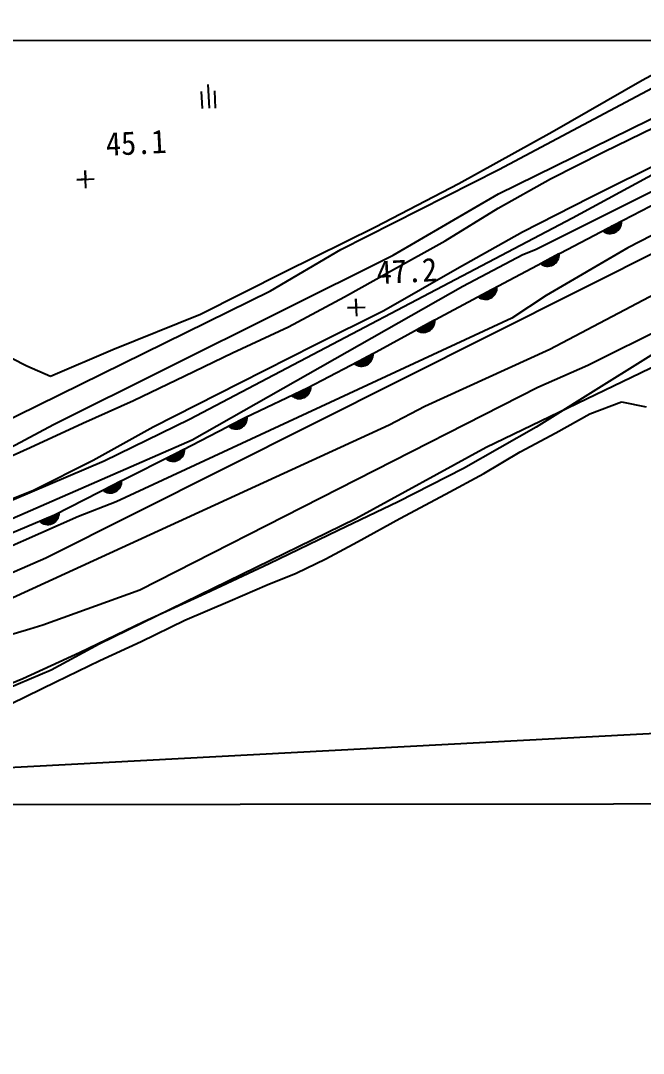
# Model space of a CAD drawing. Header units: millimetres. Extents: x 4198 to 4994, y 1103 to 1810.
# Drawn here: x 4741.4 to 4794.5, y 1382.9 to 1470.9 of the extents above; entities that cross this region are included whole.
import ezdxf
from ezdxf.xclip import XClip

# ---------------------------------------------------------------- set-up
doc = ezdxf.new("R2010")
doc.units = ezdxf.units.MM
doc.header["$LTSCALE"] = 10
doc.header["$MEASUREMENT"] = 0
doc.header["$XCLIPFRAME"] = 2
doc.layers.add('TX-PAPR', color=2, linetype='Continuous', plot=False)
doc.layers.add('TZ-BASE', color=253, linetype='Continuous')
doc.styles.add('GUL', font='GulimChe.ttf')

# ---------------------------------------------------------------- blocks, each defined once
blk = doc.blocks.new('JD-SDGGD6G')
at = {"layer": 'TZ-BASE'}
for p, q in [((499.385, -20.48, 45.993), (521.792, -8.581, 45.993)), ((0.009, -9.934), (699.468, -9.279)), ((511.616, -12.863, 45.134), (518.163, -9.331, 45.134)), ((499.374, -22.571, 46.993), (525.298, -9.805, 46.993)), ((503.947, -17.281, 45.134), (511.616, -12.863, 45.134)), ((474.028, -13.848, 44.488), (474.104, -15.293, 44.488)), ((474.584, -13.252, 44.488), (474.691, -15.262, 44.488)), ((475.256, -15.254, 44.488), (475.178, -13.786, 44.488)), ((495.973, -21.692, 45.134), (503.947, -17.281, 45.134)), ((508.354, -18.982, 47.338), (512.662, -16.88, 47.338)), ((503.814, -21.27, 47.338), (508.354, -18.982, 47.338)), ((514.506, -19.242, 47.338), (507.159, -22.908, 47.338)), ((464.204, -22.067, 45.115), (464.124, -20.569, 45.115)), ((464.124, -20.569, 45.115), (464.164, -21.318, 45.115)), ((485.918, -27.308, 45.993), (499.385, -20.48, 45.993)), ((514.956, -21.116, 45.993), (502.53, -27.321, 45.993)), ((512.759, -20.797, 46.993), (505.673, -24.621, 46.993)), ((463.415, -21.357, 45.115), (464.913, -21.278, 45.115)), ((464.164, -21.318, 45.115), (463.415, -21.357, 45.115)), ((488.891, -25.363, 45.134), (495.973, -21.692, 45.134)), ((499.345, -23.787, 47.338), (503.814, -21.27, 47.338)), ((490.392, -27.794, 46.993), (499.374, -22.571, 46.993)), ((509.233, -25.2, 46.198), (514.891, -22.255, 46.198)), ((520.831, -23.46, 43.993), (460.776, -53.588, 43.993)), ((507.159, -22.908, 47.338), (501.426, -25.813, 47.338)), ((505.673, -24.621, 46.993), (473.03, -41.79, 46.993)), ((494.831, -26.569, 47.338), (499.345, -23.787, 47.338)), ((481.121, -29.209, 45.134), (488.891, -25.363, 45.134)), ((504.075, -27.89, 46.198), (509.233, -25.2, 46.198)), ((508.249, -25.713, 46.198), (509.845, -24.88, 46.198)), ((508.587, -25.896, 46.198), (508.722, -25.466, 46.198)), ((508.734, -25.929, 46.198), (508.91, -25.368, 46.198)), ((509.549, -25.668, 46.198), (508.792, -25.43, 46.198)), ((508.888, -25.939, 46.198), (509.098, -25.27, 46.198)), ((509.657, -25.544, 46.198), (508.98, -25.332, 46.198)), ((509.05, -25.923, 46.198), (509.286, -25.172, 46.198)), ((509.739, -25.413, 46.198), (509.168, -25.233, 46.198)), ((509.222, -25.875, 46.198), (509.474, -25.074, 46.198)), ((509.798, -25.274, 46.198), (509.356, -25.135, 46.198)), ((509.41, -25.778, 46.198), (509.662, -24.976, 46.198)), ((509.834, -25.128, 46.198), (509.544, -25.037, 46.198)), ((509.63, -25.58, 46.198), (509.846, -24.892, 46.198)), ((509.848, -24.976, 46.198), (509.732, -24.939, 46.198)), ((501.426, -25.813, 47.338), (495.839, -28.949, 47.338)), ((508.91, -25.939, 46.198), (508.286, -25.742, 46.198)), ((508.314, -25.763, 46.198), (508.346, -25.663, 46.198)), ((509.215, -25.877, 46.198), (508.416, -25.626, 46.198)), ((508.447, -25.841, 46.198), (508.534, -25.564, 46.198)), ((509.407, -25.78, 46.198), (508.604, -25.528, 46.198)), ((512.443, -26.112, 44.993), (510.403, -27.166, 44.993)), ((490.17, -29.157, 47.338), (494.831, -26.569, 47.338)), ((510.403, -27.166, 44.993), (503.426, -31.22, 44.993)), ((520.058, -27.205, 42.993), (503.735, -35.827, 42.993)), ((527.631, -26.852, 41.993), (506.972, -37.197, 41.993)), ((461.426, -42.199, 46.993), (490.392, -27.794, 46.993)), ((479.943, -30.815, 45.993), (485.918, -27.308, 45.993)), ((501.456, -27.752, 45.993), (496.336, -30.444, 45.993)), ((498.416, -30.911, 46.198), (504.075, -27.89, 46.198)), ((502.53, -27.321, 45.993), (501.456, -27.752, 45.993)), ((502.935, -28.499, 46.198), (504.523, -27.651, 46.198)), ((503.422, -28.711, 46.198), (503.593, -28.148, 46.198)), ((503.576, -28.719, 46.198), (503.78, -28.048, 46.198)), ((504.341, -28.317, 46.198), (503.662, -28.111, 46.198)), ((503.738, -28.702, 46.198), (503.967, -27.948, 46.198)), ((504.422, -28.185, 46.198), (503.85, -28.011, 46.198)), ((503.91, -28.651, 46.198), (504.154, -27.848, 46.198)), ((504.48, -28.046, 46.198), (504.037, -27.911, 46.198)), ((504.097, -28.553, 46.198), (504.341, -27.748, 46.198)), ((504.515, -27.9, 46.198), (504.224, -27.811, 46.198)), ((504.314, -28.353, 46.198), (504.524, -27.663, 46.198)), ((504.527, -27.747, 46.198), (504.411, -27.711, 46.198)), ((495.839, -28.949, 47.338), (489.596, -32.527, 47.338)), ((503.598, -28.718, 46.198), (502.972, -28.528, 46.198)), ((503.001, -28.548, 46.198), (503.031, -28.448, 46.198)), ((503.903, -28.654, 46.198), (503.101, -28.41, 46.198)), ((503.134, -28.625, 46.198), (503.218, -28.348, 46.198)), ((503.274, -28.679, 46.198), (503.406, -28.248, 46.198)), ((504.094, -28.555, 46.198), (503.288, -28.311, 46.198)), ((504.234, -28.441, 46.198), (503.475, -28.211, 46.198)), ((473.965, -32.802, 45.134), (481.121, -29.209, 45.134)), ((486.241, -31.345, 47.338), (490.17, -29.157, 47.338)), ((496.336, -30.444, 45.993), (473.254, -43.544, 45.993)), ((497.642, -31.324, 46.198), (499.23, -30.477, 46.198)), ((498.445, -31.527, 46.198), (498.674, -30.773, 46.198)), ((498.617, -31.477, 46.198), (498.861, -30.674, 46.198)), ((499.186, -30.871, 46.198), (498.743, -30.736, 46.198)), ((498.803, -31.379, 46.198), (499.048, -30.574, 46.198)), ((499.222, -30.725, 46.198), (498.931, -30.636, 46.198)), ((499.021, -31.178, 46.198), (499.231, -30.488, 46.198)), ((499.234, -30.572, 46.198), (499.118, -30.536, 46.198)), ((452.98, -44.089, 45.993), (479.943, -30.815, 45.993)), ((481.466, -33.893, 47.338), (486.241, -31.345, 47.338)), ((487.285, -32.992, 47.148), (487.206, -31.494, 47.148)), ((487.206, -31.494, 47.148), (487.246, -32.243, 47.148)), ((493.141, -33.713, 46.198), (498.416, -30.911, 46.198)), ((498.305, -31.544, 46.198), (497.679, -31.353, 46.198)), ((497.707, -31.374, 46.198), (497.738, -31.273, 46.198)), ((498.61, -31.479, 46.198), (497.808, -31.236, 46.198)), ((497.841, -31.45, 46.198), (497.925, -31.173, 46.198)), ((497.981, -31.504, 46.198), (498.112, -31.073, 46.198)), ((498.8, -31.381, 46.198), (497.995, -31.136, 46.198)), ((498.128, -31.536, 46.198), (498.299, -30.973, 46.198)), ((498.941, -31.267, 46.198), (498.182, -31.036, 46.198)), ((498.283, -31.544, 46.198), (498.487, -30.873, 46.198)), ((499.048, -31.142, 46.198), (498.369, -30.936, 46.198)), ((499.129, -31.01, 46.198), (498.556, -30.836, 46.198)), ((503.426, -31.22, 44.993), (500.491, -33.165, 44.993)), ((489.596, -32.527, 47.338), (483.71, -35.466, 47.338)), ((486.497, -32.283, 47.148), (487.995, -32.203, 47.148)), ((487.246, -32.243, 47.148), (486.497, -32.283, 47.148)), ((466.481, -35.818, 45.134), (473.965, -32.802, 45.134)), ((500.491, -33.165, 44.993), (466.782, -48.788, 44.993)), ((492.348, -34.149, 46.198), (493.926, -33.282, 46.198)), ((493.511, -34.189, 46.198), (493.745, -33.381, 46.198)), ((493.726, -33.986, 46.198), (493.927, -33.294, 46.198)), ((493.931, -33.377, 46.198), (493.815, -33.343, 46.198)), ((476.7, -36.098, 47.338), (481.466, -33.893, 47.338)), ((488.635, -36.191, 46.198), (493.141, -33.713, 46.198)), ((493.014, -34.36, 46.198), (492.386, -34.178, 46.198)), ((492.415, -34.198, 46.198), (492.444, -34.097, 46.198)), ((493.318, -34.292, 46.198), (492.513, -34.059, 46.198)), ((492.549, -34.273, 46.198), (492.63, -33.994, 46.198)), ((492.69, -34.325, 46.198), (492.816, -33.892, 46.198)), ((493.508, -34.191, 46.198), (492.699, -33.956, 46.198)), ((492.838, -34.355, 46.198), (493.002, -33.79, 46.198)), ((493.647, -34.075, 46.198), (492.885, -33.854, 46.198)), ((492.992, -34.361, 46.198), (493.188, -33.688, 46.198)), ((493.753, -33.95, 46.198), (493.071, -33.752, 46.198)), ((493.154, -34.342, 46.198), (493.374, -33.586, 46.198)), ((493.832, -33.817, 46.198), (493.257, -33.65, 46.198)), ((493.325, -34.289, 46.198), (493.559, -33.483, 46.198)), ((493.887, -33.677, 46.198), (493.443, -33.547, 46.198)), ((493.921, -33.53, 46.198), (493.629, -33.445, 46.198)), ((519.21, -34.103, 40.993), (498.329, -44.176, 40.993)), ((455.544, -35.369, 45.134), (459.149, -37.203, 45.134)), ((461.181, -38.087, 45.134), (466.481, -35.818, 45.134)), ((483.71, -35.466, 47.338), (477.323, -38.698, 47.338)), ((503.735, -35.827, 42.993), (493.09, -40.669, 42.993)), ((513.626, -35.53, 45.609), (508.571, -38.679, 45.609)), ((472.624, -38.055, 47.338), (476.7, -36.098, 47.338)), ((483.092, -39.101, 46.198), (488.635, -36.191, 46.198)), ((487.075, -37.01, 46.198), (488.669, -36.174, 46.198)), ((488.042, -37.172, 46.198), (487.241, -36.923, 46.198)), ((487.273, -37.138, 46.198), (487.359, -36.861, 46.198)), ((487.413, -37.193, 46.198), (487.547, -36.762, 46.198)), ((488.233, -37.075, 46.198), (487.429, -36.824, 46.198)), ((487.56, -37.225, 46.198), (487.735, -36.664, 46.198)), ((488.374, -36.962, 46.198), (487.617, -36.726, 46.198)), ((487.714, -37.235, 46.198), (487.923, -36.565, 46.198)), ((488.482, -36.838, 46.198), (487.805, -36.627, 46.198)), ((487.876, -37.218, 46.198), (488.111, -36.467, 46.198)), ((488.564, -36.706, 46.198), (487.993, -36.528, 46.198)), ((488.049, -37.169, 46.198), (488.298, -36.368, 46.198)), ((488.623, -36.568, 46.198), (488.181, -36.43, 46.198)), ((488.236, -37.073, 46.198), (488.486, -36.269, 46.198)), ((488.659, -36.422, 46.198), (488.368, -36.331, 46.198)), ((488.455, -36.873, 46.198), (488.669, -36.185, 46.198)), ((488.672, -36.269, 46.198), (488.556, -36.233, 46.198)), ((459.149, -37.203, 45.134), (461.181, -38.087, 45.134)), ((487.737, -37.234, 46.198), (487.112, -37.04, 46.198)), ((487.14, -37.06, 46.198), (487.171, -36.96, 46.198)), ((506.972, -37.197, 41.993), (502.708, -39.072, 41.993)), ((468.241, -40.155, 47.338), (472.624, -38.055, 47.338)), ((477.323, -38.698, 47.338), (469.935, -42.439, 47.338)), ((508.571, -38.679, 45.609), (502.59, -42.453, 45.609)), ((502.708, -39.072, 41.993), (468.808, -56.325, 41.993)), ((477.824, -41.599, 46.198), (483.092, -39.101, 46.198)), ((481.735, -39.745, 46.198), (483.361, -38.973, 46.198)), ((482.066, -39.94, 46.198), (482.217, -39.516, 46.198)), ((482.89, -39.856, 46.198), (482.097, -39.573, 46.198)), ((482.211, -39.979, 46.198), (482.409, -39.425, 46.198)), ((483.036, -39.748, 46.198), (482.288, -39.482, 46.198)), ((482.365, -39.995, 46.198), (482.6, -39.334, 46.198)), ((483.149, -39.63, 46.198), (482.48, -39.391, 46.198)), ((482.528, -39.985, 46.198), (482.792, -39.243, 46.198)), ((483.235, -39.501, 46.198), (482.672, -39.3, 46.198)), ((482.702, -39.943, 46.198), (482.984, -39.152, 46.198)), ((483.299, -39.365, 46.198), (482.863, -39.209, 46.198)), ((482.893, -39.854, 46.198), (483.175, -39.061, 46.198)), ((483.342, -39.221, 46.198), (483.055, -39.118, 46.198)), ((483.12, -39.664, 46.198), (483.362, -38.985, 46.198)), ((483.361, -39.068, 46.198), (483.247, -39.028, 46.198)), ((463.937, -42.106, 47.338), (468.241, -40.155, 47.338)), ((482.387, -39.995, 46.198), (481.771, -39.775, 46.198)), ((481.798, -39.797, 46.198), (481.834, -39.698, 46.198)), ((482.695, -39.945, 46.198), (481.905, -39.664, 46.198)), ((481.928, -39.88, 46.198), (482.025, -39.607, 46.198)), ((507.14, -41.306, 40.231), (509.864, -40.268, 40.231)), ((509.864, -40.268, 40.231), (511.945, -40.698, 40.231)), ((493.09, -40.669, 42.993), (490.049, -42.269, 42.993)), ((504.251, -42.91, 40.231), (507.14, -41.306, 40.231)), ((453.34, -46.531, 46.993), (461.426, -42.199, 46.993)), ((459.44, -44.166, 47.338), (463.937, -42.106, 47.338)), ((473.03, -41.79, 46.993), (465.761, -45.343, 46.993)), ((472.398, -44.398, 46.198), (477.824, -41.599, 46.198)), ((476.338, -42.365, 46.198), (477.938, -41.54, 46.198)), ((476.536, -42.494, 46.198), (476.624, -42.218, 46.198)), ((476.675, -42.55, 46.198), (476.813, -42.121, 46.198)), ((477.496, -42.438, 46.198), (476.694, -42.182, 46.198)), ((476.822, -42.584, 46.198), (477.001, -42.024, 46.198)), ((477.638, -42.326, 46.198), (476.883, -42.085, 46.198)), ((476.976, -42.595, 46.198), (477.19, -41.927, 46.198)), ((477.747, -42.204, 46.198), (477.071, -41.988, 46.198)), ((477.139, -42.579, 46.198), (477.378, -41.829, 46.198)), ((477.83, -42.072, 46.198), (477.26, -41.89, 46.198)), ((477.311, -42.532, 46.198), (477.567, -41.732, 46.198)), ((477.889, -41.934, 46.198), (477.448, -41.793, 46.198)), ((477.499, -42.436, 46.198), (477.755, -41.635, 46.198)), ((477.927, -41.788, 46.198), (477.637, -41.696, 46.198)), ((477.72, -42.239, 46.198), (477.939, -41.552, 46.198)), ((477.941, -41.636, 46.198), (477.826, -41.599, 46.198)), ((490.049, -42.269, 42.993), (451.002, -60.16, 42.993)), ((469.935, -42.439, 47.338), (464.812, -45.282, 47.338)), ((476.999, -42.594, 46.198), (476.375, -42.395, 46.198)), ((476.404, -42.416, 46.198), (476.436, -42.315, 46.198)), ((477.304, -42.534, 46.198), (476.506, -42.279, 46.198)), ((502.59, -42.453, 45.609), (496.386, -45.955, 45.609)), ((501.209, -44.549, 40.231), (504.251, -42.91, 40.231)), ((473.254, -43.544, 45.993), (451.82, -52.919, 45.993)), ((454.714, -46.297, 47.338), (459.44, -44.166, 47.338)), ((466.627, -47.302, 46.198), (472.398, -44.398, 46.198)), ((470.999, -45.102, 46.198), (472.607, -44.293, 46.198)), ((471.334, -45.29, 46.198), (471.475, -44.862, 46.198)), ((471.48, -45.325, 46.198), (471.665, -44.767, 46.198)), ((472.299, -45.075, 46.198), (471.546, -44.826, 46.198)), ((471.634, -45.337, 46.198), (471.854, -44.671, 46.198)), ((472.409, -44.954, 46.198), (471.735, -44.731, 46.198)), ((471.797, -45.324, 46.198), (472.044, -44.576, 46.198)), ((472.493, -44.823, 46.198), (471.925, -44.636, 46.198)), ((471.97, -45.278, 46.198), (472.233, -44.481, 46.198)), ((472.554, -44.686, 46.198), (472.114, -44.54, 46.198)), ((472.159, -45.184, 46.198), (472.423, -44.385, 46.198)), ((472.593, -44.54, 46.198), (472.304, -44.445, 46.198)), ((472.381, -44.989, 46.198), (472.607, -44.304, 46.198)), ((472.609, -44.388, 46.198), (472.493, -44.35, 46.198)), ((498.329, -44.176, 40.993), (487.199, -50.261, 40.993)), ((498.125, -46.376, 40.231), (501.209, -44.549, 40.231)), ((465.761, -45.343, 46.993), (450.823, -51.679, 46.993)), ((464.812, -45.282, 47.338), (459.734, -47.823, 47.338)), ((471.657, -45.337, 46.198), (471.035, -45.132, 46.198)), ((471.063, -45.153, 46.198), (471.096, -45.053, 46.198)), ((471.963, -45.28, 46.198), (471.167, -45.017, 46.198)), ((471.195, -45.233, 46.198), (471.286, -44.957, 46.198)), ((472.156, -45.186, 46.198), (471.356, -44.922, 46.198)), ((496.386, -45.955, 45.609), (490.807, -48.788, 45.609)), ((494.851, -48.161, 40.231), (498.125, -46.376, 40.231)), ((461.509, -49.918, 46.198), (466.627, -47.302, 46.198)), ((465.642, -47.805, 46.198), (467.245, -46.986, 46.198)), ((466.125, -48.025, 46.198), (466.306, -47.466, 46.198)), ((466.279, -48.037, 46.198), (466.495, -47.369, 46.198)), ((467.052, -47.648, 46.198), (466.377, -47.43, 46.198)), ((466.442, -48.022, 46.198), (466.684, -47.273, 46.198)), ((467.135, -47.518, 46.198), (466.566, -47.333, 46.198)), ((466.615, -47.975, 46.198), (466.873, -47.176, 46.198)), ((467.195, -47.379, 46.198), (466.754, -47.237, 46.198)), ((466.803, -47.88, 46.198), (467.062, -47.08, 46.198)), ((467.233, -47.234, 46.198), (466.943, -47.14, 46.198)), ((467.024, -47.683, 46.198), (467.246, -46.998, 46.198)), ((467.248, -47.081, 46.198), (467.132, -47.044, 46.198)), ((459.734, -47.823, 47.338), (451.482, -51.124, 47.338)), ((466.302, -48.036, 46.198), (465.679, -47.835, 46.198)), ((465.707, -47.856, 46.198), (465.74, -47.755, 46.198)), ((466.607, -47.977, 46.198), (465.81, -47.719, 46.198)), ((465.839, -47.935, 46.198), (465.928, -47.659, 46.198)), ((465.979, -47.991, 46.198), (466.117, -47.562, 46.198)), ((466.8, -47.882, 46.198), (465.999, -47.623, 46.198)), ((466.942, -47.771, 46.198), (466.188, -47.526, 46.198)), ((490.963, -50.236, 40.231), (494.851, -48.161, 40.231)), ((466.782, -48.788, 44.993), (463.559, -50.042, 44.993)), ((490.807, -48.788, 45.609), (485.692, -51.251, 45.609)), ((456.786, -51.896, 46.198), (461.509, -49.918, 46.198)), ((463.559, -50.042, 44.993), (457.143, -52.893, 44.993)), ((460.256, -50.442, 46.198), (461.917, -49.747, 46.198)), ((460.874, -50.721, 46.198), (461.14, -50.072, 46.198)), ((461.674, -50.393, 46.198), (461.017, -50.124, 46.198)), ((461.037, -50.719, 46.198), (461.335, -49.99, 46.198)), ((461.213, -50.685, 46.198), (461.531, -49.908, 46.198)), ((461.766, -50.269, 46.198), (461.213, -50.042, 46.198)), ((461.408, -50.605, 46.198), (461.727, -49.826, 46.198)), ((461.837, -50.135, 46.198), (461.408, -49.96, 46.198)), ((461.885, -49.993, 46.198), (461.604, -49.878, 46.198)), ((461.643, -50.425, 46.198), (461.917, -49.759, 46.198)), ((461.912, -49.842, 46.198), (461.8, -49.796, 46.198)), ((460.896, -50.723, 46.198), (460.291, -50.475, 46.198)), ((460.317, -50.498, 46.198), (460.357, -50.4, 46.198)), ((461.206, -50.687, 46.198), (460.43, -50.37, 46.198)), ((460.443, -50.587, 46.198), (460.553, -50.318, 46.198)), ((460.578, -50.653, 46.198), (460.748, -50.236, 46.198)), ((461.405, -50.607, 46.198), (460.626, -50.288, 46.198)), ((460.721, -50.699, 46.198), (460.944, -50.154, 46.198)), ((461.555, -50.506, 46.198), (460.821, -50.206, 46.198)), ((487.199, -50.261, 40.993), (465.316, -60.918, 40.993)), ((487.343, -52.203, 40.231), (490.963, -50.236, 40.231)), ((485.692, -51.251, 45.609), (479.809, -54.077, 45.609)), ((484.647, -53.66, 40.231), (487.343, -52.203, 40.231)), ((460.776, -53.588, 43.993), (449.021, -58.745, 43.993)), ((482.109, -54.892, 40.231), (484.647, -53.66, 40.231)), ((479.809, -54.077, 45.609), (474.427, -56.61, 45.609)), ((479.653, -55.86, 40.231), (482.109, -54.892, 40.231)), ((476.503, -57.23, 40.231), (479.653, -55.86, 40.231)), ((468.808, -56.325, 41.993), (460.526, -59.322, 41.993)), ((474.427, -56.61, 45.609), (469.085, -59.069, 45.609)), ((472.625, -58.887, 40.231), (476.503, -57.23, 40.231)), ((699.468, -58.626), (0.088, -95.793)), ((468.894, -60.699, 40.231), (472.625, -58.887, 40.231)), ((459.416, -59.638, 41.993), (436.175, -66.651, 41.993)), ((460.526, -59.322, 41.993), (459.416, -59.638, 41.993)), ((469.085, -59.069, 45.609), (463.663, -61.677, 45.609)), ((465.396, -62.327, 40.231), (468.894, -60.699, 40.231)), ((465.316, -60.918, 40.993), (461.233, -63.14, 40.993)), ((463.663, -61.677, 45.609), (458.821, -63.881, 45.609)), ((461.628, -64.138, 40.231), (465.396, -62.327, 40.231)), ((461.233, -63.14, 40.993), (454.782, -65.876, 40.993)), ((458.821, -63.881, 45.609), (455.442, -65.284, 45.609)), ((457.859, -65.987, 40.231), (461.628, -64.138, 40.231))]:
    blk.add_line(p, q, dxfattribs=at)
for centre, start, end in [((508.873, -24.964, 46.198), 230.17052, 4.93079), ((503.552, -27.744, 46.198), 230.71154, 5.47181), ((498.259, -30.57, 46.198), 230.71154, 5.47181), ((492.956, -33.387, 46.198), 231.42635, 6.18662), ((487.697, -36.26, 46.198), 230.31594, 5.07621), ((482.388, -39.02, 46.198), 227.99343, 2.7537), ((476.967, -41.62, 46.198), 229.90026, 4.66053), ((471.634, -44.362, 46.198), 229.33383, 4.0941), ((466.273, -47.062, 46.198), 229.69039, 4.45066), ((460.942, -49.749, 46.198), 225.35336, 0.11363)]:
    blk.add_arc(centre, 0.975, start, end, dxfattribs=at)
at = {"layer": 'TZ-BASE', "style": 'GUL'}
for s, p in [('45.1', (465.947, -19.335, 44.003)), ('47.2', (489.029, -30.26, 44.003))]:
    blk.add_text(s, height=2, rotation=3.04195, dxfattribs=at).set_placement(p)

msp = doc.modelspace()

# ---------------------------------------------------------------- linework, layer by layer
at = {"layer": 'TX-PAPR'}
msp.add_lwpolyline([(4982.673, 1554.364), (4282.673, 1553.721), (4282.811, 1403.721), (4982.811, 1404.364)], close=True, dxfattribs=at)

# ---------------------------------------------------------------- block references
at = {"layer": 'TZ-BASE'}
ref = msp.add_blockref('JD-SDGGD6G', (4282.742, 1478.721), dxfattribs=at)
XClip(ref).set_block_clipping_path([(699.9307819956, 75.6432443597), (-0.0689224287, 74.9999683641), (0.0689224287, -74.9999683641), (700.0686268546, -74.356692303)])

doc.saveas('drawing.dxf')
